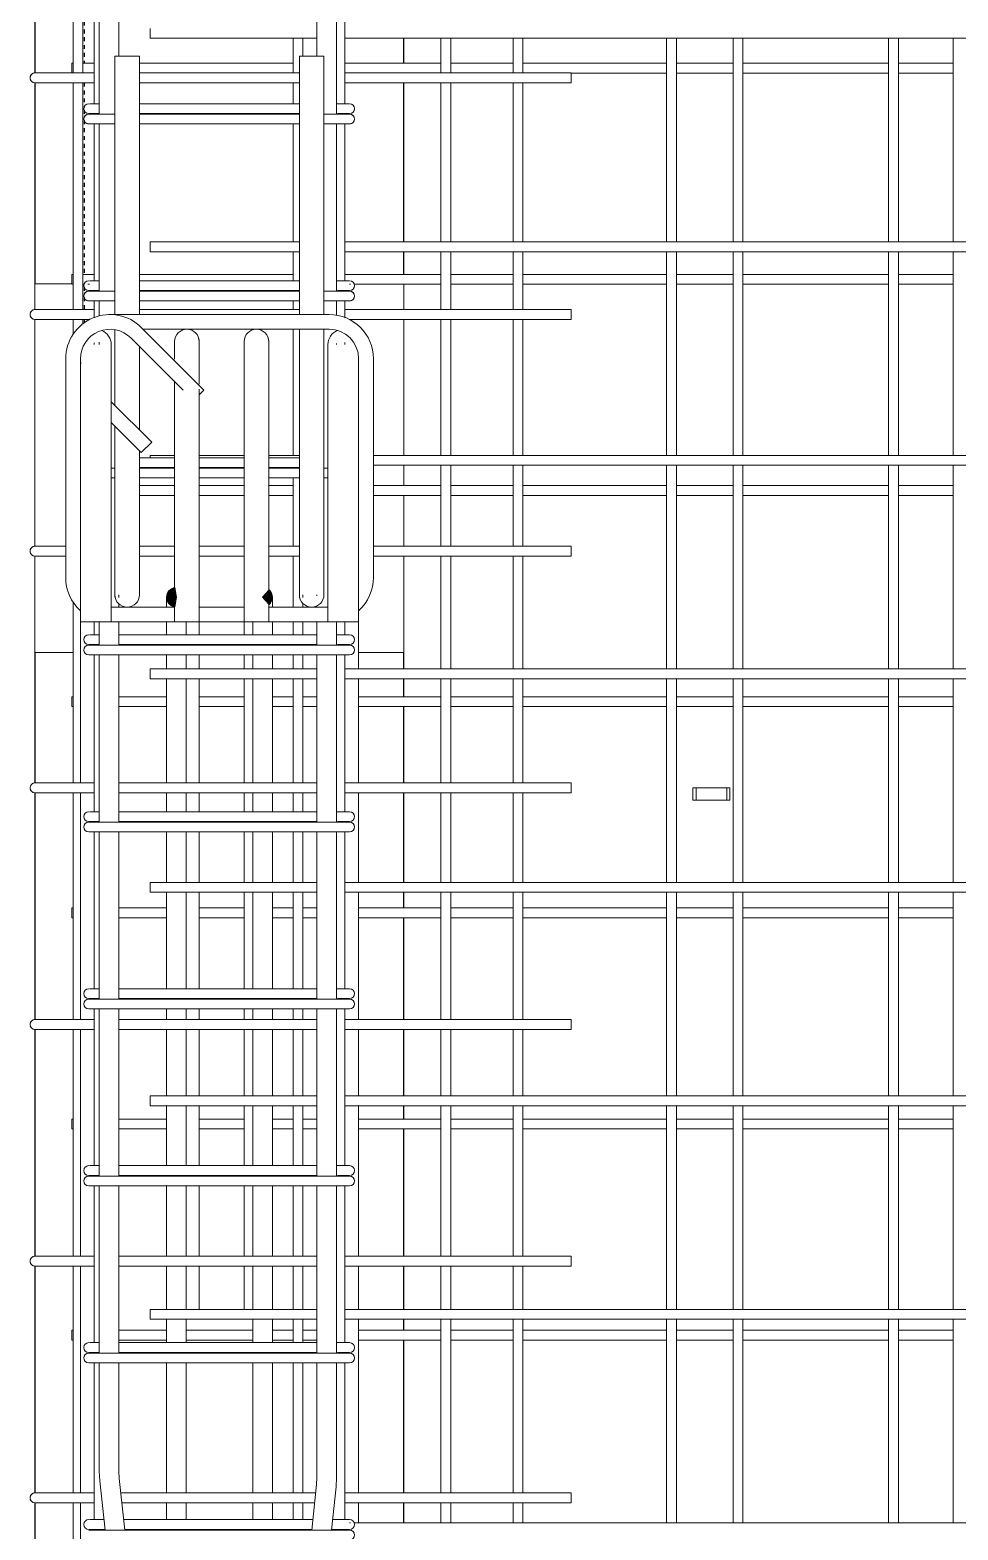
# Model space of a CAD drawing. Header units: millimetres. Extents: x 12491 to 23610, y -3081 to 6026.
# Drawn here: x 14611 to 15365, y 26 to 1246 of the extents above; entities that cross this region are included whole.
import ezdxf

# ---------------------------------------------------------------- set-up
doc = ezdxf.new("R2010")
doc.units = ezdxf.units.MM
doc.linetypes.add('Dash', pattern=[6.36, 3.18, -3.18])
for name, color, linetype, lineweight in [('A-GENM', 13, 'Continuous', 18), ('A-WALL', 113, 'Continuous', 25), ('A-WALL-HDLN', 110, 'Dash', 25), ('S-BEAM', 12, 'Continuous', 18), ('S-RBAR', 171, 'Continuous', 18)]:
    doc.layers.add(name, color=color, linetype=linetype, lineweight=lineweight)

# ---------------------------------------------------------------- blocks, each defined once
blk = doc.blocks.new('RR spread anchor face based - RR-SA-2_5-200-V4-Elevation Front 1')
at = {"layer": 'A-GENM'}
for p, q in [((15149.6, -700), (15152.1, -700)), ((15149.6, -710), (15149.6, -700)), ((15152.1, -700), (15177.1, -700)), ((15152.1, -710), (15152.1, -700)), ((15177.1, -700), (15179.6, -700)), ((15177.1, -710), (15177.1, -700)), ((15179.6, -700), (15179.6, -710)), ((15152.1, -710), (15149.6, -710)), ((15177.1, -710), (15152.1, -710)), ((15179.6, -710), (15177.1, -710))]:
    blk.add_line(p, q, dxfattribs=at)

msp = doc.modelspace()

# ---------------------------------------------------------------- hatches: boundary and pattern name
at = {"layer": 'S-RBAR'}
h = msp.add_hatch(color=256, dxfattribs=at)
edge = h.paths.add_edge_path()
edge.add_arc((14729.6414, 785), 8, 100.15789753, 180)
edge.add_line((14721.6414, 785), (14729.6414, 785))
edge.add_line((14729.6414, 785), (14728.23051, 792.8746))
h = msp.add_hatch(color=256, dxfattribs=at)
edge = h.paths.add_edge_path()
edge.add_arc((14729.6414, 785), 8, 180, 259.84210247)
edge.add_line((14728.23051, 777.1254), (14729.6414, 785))
edge.add_line((14729.6414, 785), (14721.6414, 785))
for points in [[(14727.16927, 777.39155), (14728.14346, 777.70808), (14728.14346, 792.29192), (14727.16927, 792.60845), (14721.91207, 784.62746)], [(14804.67397, 779.80661), (14806.18544, 780.29772), (14806.18544, 789.70228), (14804.67397, 790.19339), (14804.67397, 784.62746)]]:
    msp.add_hatch(color=256, dxfattribs=at).paths.add_polyline_path(points)
h = msp.add_hatch(color=256, dxfattribs=at)
edge = h.paths.add_edge_path()
edge.add_arc((14799.71331, 785), 8, 311.83286747, 408.16713253)
edge.add_line((14805.04899, 790.96075), (14799.71331, 785))
edge.add_line((14799.71331, 785), (14805.04899, 779.03925))

# ---------------------------------------------------------------- linework, layer by layer
at = {"layer": 'A-WALL'}
for p, q in [((14614.56745, 1396), (14614.56745, 1211.5)), ((14914.5695, 1219.37931), (14914.5695, 1239.66483)), ((14614.56745, 1203.5), (14614.56745, 1040.00082)), ((14914.5695, 1074.02051), (14914.5695, 1203.5)), ((14914.5695, 1047.62069), (14914.5695, 1066.02051)), ((14614.56745, 740.00082), (14614.56745, 634)), ((14914.5695, 726.73186), (14914.5695, 740.00082)), ((14914.5695, 704.10345), (14914.5695, 718.73186)), ((14914.5695, 634), (14914.5695, 696.10345)), ((14614.56745, 626), (14614.56745, 441.5)), ((14914.5695, 553.08754), (14914.5695, 626)), ((14914.5695, 532.34483), (14914.5695, 545.08754)), ((14914.5695, 441.5), (14914.5695, 524.34483)), ((14614.56745, 433.5), (14614.56745, 249)), ((14914.5695, 379.44322), (14914.5695, 433.5)), ((14914.5695, 360.58621), (14914.5695, 371.44322)), ((14914.5695, 249), (14914.5695, 352.58621)), ((14614.56745, 241), (14614.56745, 56.5)), ((14914.5695, 205.7989), (14914.5695, 241)), ((14914.5695, 188.82759), (14914.5695, 197.7989)), ((14914.5695, 56.5), (14914.5695, 180.82759)), ((14614.56745, 48.5), (14614.56745, -136)), ((14914.5695, 32.15458), (14914.5695, 48.5))]:
    msp.add_line(p, q, dxfattribs=at)
at = {"layer": 'A-WALL-HDLN'}
for p, q in [((14654.56745, 1316.80914), (14654.56745, 1219.37931)), ((14654.56745, 1203.5), (14654.56745, 1183.46301)), ((14654.56745, 1181.28763), (14654.56745, 1175.03229)), ((14654.56745, 1172.85691), (14654.56745, 1047.62069)), ((14654.56745, 1037.34026), (14654.56745, 1031.08006)), ((14654.56745, 1028.90467), (14654.56745, 1019)), ((14654.56745, 1011), (14654.56745, 1007.87337))]:
    msp.add_line(p, q, dxfattribs=at)
at = {"layer": 'S-BEAM'}
for p, q in [((14614.5695, 1019), (14614.5695, 1040.00082)), ((14614.5695, 1040.00082), (14644.58551, 1040.00082)), ((14914.5695, 1039.62069), (14914.5695, 1019)), ((14614.5695, 826.5), (14614.5695, 1011)), ((14914.5695, 1011), (14914.5695, 900.37619)), ((14914.5695, 892.37619), (14914.5695, 875.86207)), ((14914.5695, 867.86207), (14914.5695, 826.5)), ((14614.5695, 740.00082), (14614.5695, 818.5)), ((14914.5695, 818.5), (14914.5695, 740.00082)), ((14645.62327, 740.00082), (14614.5695, 740.00082)), ((14914.5695, 740.00082), (14877.78521, 740.00082))]:
    msp.add_line(p, q, dxfattribs=at)
at = {"layer": 'S-RBAR'}
for p, q in [((14645.62327, 1211.5), (14645.62327, 1396)), ((14653.62327, 1211.5), (14653.62327, 1396)), ((14662.69168, 1186.36842), (14662.69168, 1313.90373)), ((14666.79599, 1177.9515), (14666.79599, 1313.90373)), ((14682.79599, 1225.00082), (14682.79599, 1313.90373)), ((14843.89318, 1225.00082), (14843.89318, 1313.90373)), ((14859.89318, 1177.9515), (14859.89318, 1313.90373)), ((14866.49168, 1186.36842), (14866.49168, 1313.90373)), ((14708.14662, 1239.66483), (14708.14662, 1247.66483)), ((14708.14662, 1239.66483), (14843.89318, 1239.66483)), ((14824.49355, 1211.5), (14824.49355, 1239.66483)), ((14832.49355, 1225.00082), (14832.49355, 1239.66483)), ((14866.49168, 1239.66483), (16044.58551, 1239.66483)), ((14944.61082, 1211.5), (14944.61082, 1239.66483)), ((14952.61082, 1211.5), (14952.61082, 1239.66483)), ((15003.36383, 1211.5), (15003.36383, 1239.66483)), ((15011.36383, 1211.5), (15011.36383, 1239.66483)), ((15128.16911, 1074.02051), (15128.16911, 1239.66483)), ((15136.16911, 1074.02051), (15136.16911, 1239.66483)), ((15182.23411, 1074.02051), (15182.23411, 1239.66483)), ((15190.23411, 1074.02051), (15190.23411, 1239.66483)), ((15308.60239, 1074.02051), (15308.60239, 1239.66483)), ((15316.60239, 1074.02051), (15316.60239, 1239.66483)), ((15361.10439, 1074.02051), (15361.10439, 1239.66483)), ((14679.56745, 1225.00082), (14679.56745, 1015)), ((14679.56745, 1225.00082), (14699.56745, 1225.00082)), ((14699.56745, 1225.00082), (14699.56745, 1015)), ((14829.5695, 1225.00082), (14829.5695, 1015)), ((14829.5695, 1225.00082), (14849.5695, 1225.00082)), ((14849.5695, 1225.00082), (14849.5695, 1015)), ((14614.5695, 1211.5), (14634.5695, 1211.5)), ((14662.69168, 1211.5), (14634.5695, 1211.5)), ((14644.58551, 1219.37931), (14645.62327, 1219.37931)), ((14644.58551, 1211.5), (14644.58551, 1219.37931)), ((14653.62327, 1219.37931), (14662.69168, 1219.37931)), ((14699.56745, 1219.37931), (14824.49355, 1219.37931)), ((14829.5695, 1211.5), (14699.56745, 1211.5)), ((14866.49168, 1219.37931), (14944.61082, 1219.37931)), ((15050.5695, 1211.5), (14866.49168, 1211.5)), ((14952.61082, 1219.37931), (15003.36383, 1219.37931)), ((15011.36383, 1219.37931), (15128.16911, 1219.37931)), ((15050.5695, 1211.5), (15050.5695, 1203.5)), ((15050.5695, 1211.37931), (15128.16911, 1211.37931)), ((15136.16911, 1219.37931), (15182.23411, 1219.37931)), ((15136.16911, 1211.37931), (15182.23411, 1211.37931)), ((15190.23411, 1219.37931), (15308.60239, 1219.37931)), ((15190.23411, 1211.37931), (15308.60239, 1211.37931)), ((15316.60239, 1219.37931), (15361.10439, 1219.37931)), ((15316.60239, 1211.37931), (15361.10439, 1211.37931)), ((14614.5695, 1203.5), (14634.5695, 1203.5)), ((14662.69168, 1203.5), (14634.5695, 1203.5)), ((14645.62327, 1019), (14645.62327, 1203.5)), ((14653.62327, 1019), (14653.62327, 1203.5)), ((14829.5695, 1203.5), (14699.56745, 1203.5)), ((14824.49355, 1186.36842), (14824.49355, 1203.5)), ((15050.5695, 1203.5), (14866.49168, 1203.5)), ((14944.61082, 1074.02051), (14944.61082, 1203.5)), ((14952.61082, 1074.02051), (14952.61082, 1203.5)), ((15003.36383, 1074.02051), (15003.36383, 1203.5)), ((15011.36383, 1074.02051), (15011.36383, 1203.5)), ((14659.05333, 1186.36842), (14664.22971, 1186.36842)), ((14664.22971, 1186.36842), (14666.35009, 1186.36842)), ((14829.5695, 1186.36842), (14699.56745, 1186.36842)), ((14860.06086, 1186.36842), (14864.51398, 1186.36842)), ((14864.51398, 1186.36842), (14870.37184, 1186.36842)), ((14658.37184, 1178.36842), (14666.20802, 1178.36842)), ((14678.37184, 1177.9515), (14658.37184, 1177.9515)), ((14678.37184, 1177.9515), (14679.56745, 1177.9515)), ((14829.5695, 1178.36842), (14699.56745, 1178.36842)), ((14699.56745, 1177.9515), (14829.5695, 1177.9515)), ((14849.5695, 1177.9515), (14850.37184, 1177.9515)), ((14870.37184, 1177.9515), (14850.37184, 1177.9515)), ((14870.37184, 1177.9515), (14850.37184, 1177.9515)), ((14860.4614, 1178.36842), (14870.37184, 1178.36842)), ((14678.37184, 1169.9515), (14658.37184, 1169.9515)), ((14662.69168, 1042.42105), (14662.69168, 1169.9515)), ((14666.79599, 1033.99927), (14666.79599, 1169.9515)), ((14678.37184, 1169.9515), (14679.56745, 1169.9515)), ((14699.56745, 1169.9515), (14829.5695, 1169.9515)), ((14824.49355, 1074.02051), (14824.49355, 1169.9515)), ((14849.5695, 1169.9515), (14850.37184, 1169.9515)), ((14864.51398, 1169.9515), (14850.37184, 1169.9515)), ((14859.89318, 1033.99927), (14859.89318, 1169.9515)), ((14870.37184, 1169.9515), (14864.51398, 1169.9515)), ((14870.37184, 1169.9515), (14864.51398, 1169.9515)), ((14866.49168, 1042.42105), (14866.49168, 1169.9515)), ((14708.14662, 1074.02051), (14829.5695, 1074.02051)), ((14708.14662, 1066.02051), (14708.14662, 1074.02051)), ((14866.49168, 1074.02051), (16044.58551, 1074.02051)), ((14708.14662, 1066.02051), (14829.5695, 1066.02051)), ((14824.49355, 1042.42105), (14824.49355, 1066.02051)), ((14866.49168, 1066.02051), (16044.58551, 1066.02051)), ((14944.61082, 1019), (14944.61082, 1066.02051)), ((14952.61082, 1019), (14952.61082, 1066.02051)), ((15003.36383, 1019), (15003.36383, 1066.02051)), ((15011.36383, 1019), (15011.36383, 1066.02051)), ((15128.16911, 900.37619), (15128.16911, 1066.02051)), ((15136.16911, 900.37619), (15136.16911, 1066.02051)), ((15182.23411, 900.37619), (15182.23411, 1066.02051)), ((15190.23411, 900.37619), (15190.23411, 1066.02051)), ((15308.60239, 900.37619), (15308.60239, 1066.02051)), ((15316.60239, 900.37619), (15316.60239, 1066.02051)), ((15361.10439, 900.37619), (15361.10439, 1066.02051)), ((14644.58551, 1047.62069), (14645.62327, 1047.62069)), ((14644.58551, 1039.62069), (14644.58551, 1047.62069)), ((14644.58551, 1039.62069), (14645.62327, 1039.62069)), ((14653.62327, 1047.62069), (14662.69168, 1047.62069)), ((14653.62327, 1039.62069), (14654.6725, 1039.62069)), ((14657.6873, 1039.62069), (14658.81478, 1039.62069)), ((14659.05333, 1042.42105), (14664.22971, 1042.42105)), ((14664.22971, 1042.42105), (14666.58766, 1042.42105)), ((14699.56745, 1047.62069), (14824.49355, 1047.62069)), ((14829.5695, 1042.42105), (14699.56745, 1042.42105)), ((14860.06086, 1042.42105), (14864.51398, 1042.42105)), ((14864.51398, 1042.42105), (14870.37184, 1042.42105)), ((14866.49168, 1047.62069), (14944.61082, 1047.62069)), ((14870.37184, 1039.62069), (14871.05639, 1039.62069)), ((14874.07119, 1039.62069), (14944.61082, 1039.62069)), ((14952.61082, 1047.62069), (15003.36383, 1047.62069)), ((14952.61082, 1039.62069), (15003.36383, 1039.62069)), ((15011.36383, 1047.62069), (15128.16911, 1047.62069)), ((15011.36383, 1039.62069), (15128.16911, 1039.62069)), ((15136.16911, 1047.62069), (15182.23411, 1047.62069)), ((15136.16911, 1039.62069), (15182.23411, 1039.62069)), ((15190.23411, 1047.62069), (15308.60239, 1047.62069)), ((15190.23411, 1039.62069), (15308.60239, 1039.62069)), ((15316.60239, 1047.62069), (15361.10439, 1047.62069)), ((15316.60239, 1039.62069), (15361.10439, 1039.62069)), ((14658.37184, 1034.42105), (14666.20802, 1034.42105)), ((14678.37184, 1033.99927), (14658.37184, 1033.99927)), ((14678.37184, 1025.99927), (14658.37184, 1025.99927)), ((14662.69168, 1012.29859), (14662.69168, 1025.99927)), ((14666.79599, 1013.84495), (14666.79599, 1025.99927)), ((14678.37184, 1033.99927), (14679.56745, 1033.99927)), ((14678.37184, 1025.99927), (14679.56745, 1025.99927)), ((14829.5695, 1034.42105), (14699.56745, 1034.42105)), ((14699.56745, 1033.99927), (14829.5695, 1033.99927)), ((14699.56745, 1025.99927), (14829.5695, 1025.99927)), ((14824.49355, 1019), (14824.49355, 1025.99927)), ((14849.5695, 1033.99927), (14850.37184, 1033.99927)), ((14849.5695, 1025.99927), (14850.37184, 1025.99927)), ((14870.37184, 1033.99927), (14850.37184, 1033.99927)), ((14870.37184, 1033.99927), (14850.37184, 1033.99927)), ((14864.51398, 1025.99927), (14850.37184, 1025.99927)), ((14859.89318, 1014.41815), (14859.89318, 1025.99927)), ((14860.4614, 1034.42105), (14870.37184, 1034.42105)), ((14870.37184, 1025.99927), (14864.51398, 1025.99927)), ((14870.37184, 1025.99927), (14864.51398, 1025.99927)), ((14866.49168, 1012.36957), (14866.49168, 1025.99927)), ((14614.5695, 1019), (14634.5695, 1019)), ((14662.69168, 1019), (14634.5695, 1019)), ((14853.78521, 1015), (14675.5695, 1015)), ((14829.5695, 1019), (14699.56745, 1019)), ((15050.5695, 1019), (14866.49168, 1019)), ((15050.5695, 1019), (15050.5695, 1011)), ((14614.5695, 1011), (14634.5695, 1011)), ((14659.5566, 1011), (14634.5695, 1011)), ((14645.62327, 998.60386), (14645.62327, 1011)), ((14653.62327, 1007.14887), (14653.62327, 1011)), ((14679.56745, 1002.47366), (14679.56745, 941.06092)), ((14751.93703, 953.54416), (14701.02534, 1004.45584)), ((14853.78521, 1003), (14702.48119, 1003)), ((14824.49355, 900.37619), (14824.49355, 1003)), ((14829.5695, 1003), (14829.5695, 867.00082)), ((14849.5695, 1003), (14849.5695, 867.00082)), ((14859.89318, 1001.6807), (14859.89318, 1002.19587)), ((15050.5695, 1011), (14869.79811, 1011)), ((14944.61082, 900.37619), (14944.61082, 1011)), ((14952.61082, 900.37619), (14952.61082, 1011)), ((15003.36383, 900.37619), (15003.36383, 1011)), ((15011.36383, 900.37619), (15011.36383, 1011)), ((14662.69168, 990.5), (14662.69168, 991.96426)), ((14666.79599, 990.5), (14666.79599, 992.50461)), ((14676.5695, 990.5), (14676.5695, 928)), ((14735.07564, 953.43498), (14692.54006, 995.97056)), ((14699.56745, 988.88586), (14699.56745, 921.06092)), ((14728.14346, 993), (14728.14346, 978.59622)), ((14748.14346, 993), (14748.14346, 958.1937)), ((14784.67397, 993), (14784.67397, 913)), ((14804.67397, 993), (14804.67397, 913)), ((14852.78521, 990.5), (14852.78521, 928)), ((14859.89318, 990.5), (14859.89318, 991.43578)), ((14866.49168, 990.5), (14866.49168, 992.30449)), ((14639.5695, 979), (14639.5695, 801)), ((14651.5695, 979), (14651.5695, 959.99015)), ((14877.78521, 974.56384), (14877.78521, 979)), ((14889.78521, 801), (14889.78521, 979)), ((14877.78521, 975.12307), (14877.78521, 928)), ((14651.5695, 960.61678), (14651.5695, 928)), ((14728.14346, 961.17097), (14728.14346, 913)), ((14748.14346, 954.21914), (14748.14346, 913)), ((14751.93703, 953.54416), (14748.14346, 949.75059)), ((14676.5695, 944.05887), (14709.51062, 911.11775)), ((14651.5695, 765), (14651.5695, 928)), ((14676.5695, 765), (14676.5695, 928)), ((14852.78521, 765), (14852.78521, 928)), ((14877.78521, 765), (14877.78521, 928)), ((14676.5695, 927.08831), (14701.02534, 902.63247)), ((14679.56745, 924.09035), (14679.56745, 867.00082)), ((14699.56745, 904.09035), (14699.56745, 867.00082)), ((14701.02534, 902.63247), (14709.51062, 911.11775)), ((14728.14346, 765), (14728.14346, 913)), ((14748.14346, 765), (14748.14346, 913)), ((14784.67397, 765), (14784.67397, 913)), ((14804.67397, 765), (14804.67397, 913)), ((14728.14346, 898.47368), (14699.56745, 898.47368)), ((14708.14662, 900.37619), (14728.14346, 900.37619)), ((14708.14662, 898.47368), (14708.14662, 900.37619)), ((14748.14346, 900.37619), (14784.67397, 900.37619)), ((14784.67397, 898.47368), (14748.14346, 898.47368)), ((14804.67397, 900.37619), (14829.5695, 900.37619)), ((14829.5695, 898.47368), (14804.67397, 898.47368)), ((14889.78521, 900.37619), (16044.58551, 900.37619)), ((14889.78521, 892.37619), (16044.58551, 892.37619)), ((14944.61082, 826.5), (14944.61082, 892.37619)), ((14952.61082, 826.5), (14952.61082, 892.37619)), ((15003.36383, 826.5), (15003.36383, 892.37619)), ((15011.36383, 826.5), (15011.36383, 892.37619)), ((15128.16911, 726.73186), (15128.16911, 892.37619)), ((15136.16911, 726.73186), (15136.16911, 892.37619)), ((15182.23411, 726.73186), (15182.23411, 892.37619)), ((15190.23411, 726.73186), (15190.23411, 892.37619)), ((15308.60239, 726.73186), (15308.60239, 892.37619)), ((15316.60239, 726.73186), (15316.60239, 892.37619)), ((15361.10439, 726.73186), (15361.10439, 892.37619)), ((14678.37184, 890.04703), (14676.37328, 890.04703)), ((14678.37184, 882.04703), (14676.37328, 882.04703)), ((14678.37184, 890.04703), (14679.56745, 890.04703)), ((14678.37184, 882.04703), (14679.56745, 882.04703)), ((14728.14346, 890.47368), (14699.56745, 890.47368)), ((14699.56745, 890.04703), (14728.14346, 890.04703)), ((14699.56745, 882.04703), (14728.14346, 882.04703)), ((14784.67397, 890.47368), (14748.14346, 890.47368)), ((14748.14346, 890.04703), (14784.67397, 890.04703)), ((14748.14346, 882.04703), (14784.67397, 882.04703)), ((14829.5695, 890.47368), (14804.67397, 890.47368)), ((14804.67397, 890.04703), (14829.5695, 890.04703)), ((14804.67397, 882.04703), (14829.5695, 882.04703)), ((14824.49355, 826.5), (14824.49355, 882.04703)), ((14849.5695, 890.04703), (14850.37184, 890.04703)), ((14849.5695, 882.04703), (14850.37184, 882.04703)), ((14853.0444, 890.04703), (14850.37184, 890.04703)), ((14853.0444, 890.04703), (14850.37184, 890.04703)), ((14852.84205, 882.04703), (14850.37184, 882.04703)), ((14679.56745, 787.00082), (14679.56745, 867.00082)), ((14699.56745, 875.86207), (14728.14346, 875.86207)), ((14699.56745, 867.86207), (14728.14346, 867.86207)), ((14699.56745, 787.00082), (14699.56745, 867.00082)), ((14748.14346, 875.86207), (14784.67397, 875.86207)), ((14748.14346, 867.86207), (14784.67397, 867.86207)), ((14804.67397, 875.86207), (14824.49355, 875.86207)), ((14804.67397, 867.86207), (14824.49355, 867.86207)), ((14829.5695, 787.00082), (14829.5695, 867.00082)), ((14849.5695, 787.00082), (14849.5695, 867.00082)), ((14889.78521, 875.86207), (14944.61082, 875.86207)), ((14889.78521, 867.86207), (14944.61082, 867.86207)), ((14952.61082, 875.86207), (15003.36383, 875.86207)), ((14952.61082, 867.86207), (15003.36383, 867.86207)), ((15011.36383, 875.86207), (15128.16911, 875.86207)), ((15011.36383, 867.86207), (15128.16911, 867.86207)), ((15136.16911, 875.86207), (15182.23411, 875.86207)), ((15136.16911, 867.86207), (15182.23411, 867.86207)), ((15190.23411, 875.86207), (15308.60239, 875.86207)), ((15190.23411, 867.86207), (15308.60239, 867.86207)), ((15316.60239, 875.86207), (15361.10439, 875.86207)), ((15316.60239, 867.86207), (15361.10439, 867.86207)), ((14614.5695, 826.5), (14634.5695, 826.5)), ((14614.5695, 818.5), (14634.5695, 818.5)), ((14639.5695, 826.5), (14634.5695, 826.5)), ((14639.5695, 818.5), (14634.5695, 818.5)), ((14728.14346, 826.5), (14699.56745, 826.5)), ((14728.14346, 818.5), (14699.56745, 818.5)), ((14784.67397, 826.5), (14748.14346, 826.5)), ((14784.67397, 818.5), (14748.14346, 818.5)), ((14829.5695, 826.5), (14804.67397, 826.5)), ((14829.5695, 818.5), (14804.67397, 818.5)), ((14824.49355, 777), (14824.49355, 818.5)), ((15050.5695, 826.5), (14889.78521, 826.5)), ((15050.5695, 818.5), (14889.78521, 818.5)), ((14944.61082, 726.73186), (14944.61082, 818.5)), ((14952.61082, 726.73186), (14952.61082, 818.5)), ((15003.36383, 726.73186), (15003.36383, 818.5)), ((15011.36383, 726.73186), (15011.36383, 818.5)), ((15050.5695, 826.5), (15050.5695, 818.5)), ((14645.62327, 634), (14645.62327, 781.39614)), ((14682.79599, 784.79281), (14682.79599, 787.00082)), ((14721.6414, 785), (14721.6414, 777.60044)), ((14729.6414, 785), (14721.6414, 785)), ((14721.6414, 785), (14729.6414, 785)), ((14727.16927, 792.60845), (14721.91207, 784.62746)), ((14721.91207, 784.62746), (14727.16927, 777.39155)), ((14728.14346, 792.29192), (14727.16927, 792.60845)), ((14728.14346, 777.70808), (14728.14346, 792.29192)), ((14729.6414, 785), (14728.23051, 792.8746)), ((14728.23051, 777.1254), (14729.6414, 785)), ((14805.04899, 790.96075), (14799.71331, 785)), ((14799.71331, 785), (14805.04899, 779.03925)), ((14806.18544, 789.70228), (14804.67397, 790.19339)), ((14804.67397, 790.19339), (14804.67397, 784.62746)), ((14804.67397, 784.62746), (14804.67397, 779.80661)), ((14806.18544, 780.29772), (14806.18544, 789.70228)), ((14807.71331, 785), (14807.71331, 777.60044)), ((14832.49355, 784.75273), (14832.49355, 787.00082)), ((14843.89318, 786.25352), (14843.89318, 787.00082)), ((14676.5695, 777), (14728.14346, 777)), ((14682.79599, 777), (14682.79599, 779.69986)), ((14727.16927, 777.39155), (14728.14346, 777.70808)), ((14748.14346, 777), (14784.67397, 777)), ((14804.67397, 779.80661), (14806.18544, 780.29772)), ((14804.67397, 777), (14852.78521, 777)), ((14832.49355, 777), (14832.49355, 779.92975)), ((14843.89318, 777), (14843.89318, 778.06042)), ((14676.5695, 765), (14651.5695, 765)), ((14651.5695, 765), (14651.5695, 745)), ((14662.69168, 754.52632), (14662.69168, 765)), ((14666.79599, 746.0948), (14666.79599, 765)), ((14676.5695, 765), (14728.14346, 765)), ((14682.79599, 746.0948), (14682.79599, 765)), ((14721.6414, 765), (14721.6414, 754.87284)), ((14748.14346, 765), (14728.14346, 765)), ((14737.6414, 765), (14737.6414, 754.87284)), ((14748.14346, 765), (14748.14346, 754.52632)), ((14748.14346, 765), (14784.67397, 765)), ((14804.67397, 765), (14784.67397, 765)), ((14784.67397, 765), (14784.67397, 754.52632)), ((14791.71331, 765), (14791.71331, 754.87284)), ((14804.67397, 765), (14852.78521, 765)), ((14807.71331, 765), (14807.71331, 754.87284)), ((14824.49355, 754.52632), (14824.49355, 765)), ((14832.49355, 754.52632), (14832.49355, 765)), ((14843.89318, 746.0948), (14843.89318, 765)), ((14877.78521, 765), (14852.78521, 765)), ((14859.89318, 746.0948), (14859.89318, 765)), ((14866.49168, 754.52632), (14866.49168, 765)), ((14877.78521, 765), (14877.78521, 745)), ((14651.5695, 745), (14651.5695, 634)), ((14658.37184, 746.52632), (14666.20802, 746.52632)), ((14678.37184, 746.0948), (14658.37184, 746.0948)), ((14659.05333, 754.52632), (14664.22971, 754.52632)), ((14664.22971, 754.52632), (14666.35009, 754.52632)), ((14678.37184, 746.0948), (14850.37184, 746.0948)), ((14843.89318, 754.52632), (14682.79599, 754.52632)), ((14843.89318, 746.52632), (14682.79599, 746.52632)), ((14870.37184, 746.0948), (14850.37184, 746.0948)), ((14870.37184, 746.0948), (14850.37184, 746.0948)), ((14860.06086, 754.52632), (14864.51398, 754.52632)), ((14860.4614, 746.52632), (14870.37184, 746.52632)), ((14864.51398, 754.52632), (14870.37184, 754.52632)), ((14877.78521, 745), (14877.78521, 726.73186)), ((14678.37184, 738.0948), (14658.37184, 738.0948)), ((14662.69168, 610.57895), (14662.69168, 738.0948)), ((14666.79599, 602.14257), (14666.79599, 738.0948)), ((14678.37184, 738.0948), (14850.37184, 738.0948)), ((14682.79599, 602.14257), (14682.79599, 738.0948)), ((14721.6414, 738.0948), (14721.6414, 726.73186)), ((14737.6414, 738.0948), (14737.6414, 726.73186)), ((14748.14346, 738.0948), (14748.14346, 726.73186)), ((14784.67397, 738.0948), (14784.67397, 726.73186)), ((14791.71331, 738.0948), (14791.71331, 726.73186)), ((14807.71331, 738.0948), (14807.71331, 726.73186)), ((14824.49355, 726.73186), (14824.49355, 738.0948)), ((14832.49355, 726.73186), (14832.49355, 738.0948)), ((14843.89318, 602.14257), (14843.89318, 738.0948)), ((14864.51398, 738.0948), (14850.37184, 738.0948)), ((14859.89318, 602.14257), (14859.89318, 738.0948)), ((14870.37184, 738.0948), (14864.51398, 738.0948)), ((14870.37184, 738.0948), (14864.51398, 738.0948)), ((14866.49168, 610.57895), (14866.49168, 738.0948)), ((14708.14662, 726.73186), (14843.89318, 726.73186)), ((14708.14662, 718.73186), (14708.14662, 726.73186)), ((14866.49168, 726.73186), (16044.58551, 726.73186)), ((14708.14662, 718.73186), (14843.89318, 718.73186)), ((14721.6414, 718.73186), (14721.6414, 634)), ((14737.6414, 718.73186), (14737.6414, 634)), ((14748.14346, 718.73186), (14748.14346, 634)), ((14784.67397, 718.73186), (14784.67397, 634)), ((14791.71331, 718.73186), (14791.71331, 634)), ((14807.71331, 718.73186), (14807.71331, 634)), ((14824.49355, 634), (14824.49355, 718.73186)), ((14832.49355, 634), (14832.49355, 718.73186)), ((14866.49168, 718.73186), (16044.58551, 718.73186)), ((14877.78521, 718.73186), (14877.78521, 634)), ((14944.61082, 634), (14944.61082, 718.73186)), ((14952.61082, 634), (14952.61082, 718.73186)), ((15003.36383, 634), (15003.36383, 718.73186)), ((15011.36383, 634), (15011.36383, 718.73186)), ((15128.16911, 553.08754), (15128.16911, 718.73186)), ((15136.16911, 553.08754), (15136.16911, 718.73186)), ((15182.23411, 553.08754), (15182.23411, 718.73186)), ((15190.23411, 553.08754), (15190.23411, 718.73186)), ((15308.60239, 553.08754), (15308.60239, 718.73186)), ((15316.60239, 553.08754), (15316.60239, 718.73186)), ((15361.10439, 553.08754), (15361.10439, 718.73186)), ((14644.58551, 704.10345), (14645.62327, 704.10345)), ((14644.58551, 696.10345), (14644.58551, 704.10345)), ((14644.58551, 696.10345), (14645.62327, 696.10345)), ((14682.79599, 704.10345), (14721.6414, 704.10345)), ((14682.79599, 696.10345), (14721.6414, 696.10345)), ((14748.14346, 704.10345), (14784.67397, 704.10345)), ((14748.14346, 696.10345), (14784.67397, 696.10345)), ((14807.71331, 704.10345), (14824.49355, 704.10345)), ((14807.71331, 696.10345), (14824.49355, 696.10345)), ((14832.49355, 704.10345), (14843.89318, 704.10345)), ((14832.49355, 696.10345), (14843.89318, 696.10345)), ((14877.78521, 704.10345), (14944.61082, 704.10345)), ((14877.78521, 696.10345), (14944.61082, 696.10345)), ((14952.61082, 704.10345), (15003.36383, 704.10345)), ((14952.61082, 696.10345), (15003.36383, 696.10345)), ((15011.36383, 704.10345), (15128.16911, 704.10345)), ((15011.36383, 696.10345), (15128.16911, 696.10345)), ((15136.16911, 704.10345), (15182.23411, 704.10345)), ((15136.16911, 696.10345), (15182.23411, 696.10345)), ((15190.23411, 704.10345), (15308.60239, 704.10345)), ((15190.23411, 696.10345), (15308.60239, 696.10345)), ((15316.60239, 704.10345), (15361.10439, 704.10345)), ((15316.60239, 696.10345), (15361.10439, 696.10345)), ((14614.5695, 634), (14634.5695, 634)), ((14614.5695, 626), (14634.5695, 626)), ((14662.69168, 634), (14634.5695, 634)), ((14662.69168, 626), (14634.5695, 626)), ((14645.62327, 441.5), (14645.62327, 626)), ((14651.5695, 626), (14651.5695, 441.5)), ((14843.89318, 634), (14682.79599, 634)), ((14843.89318, 626), (14682.79599, 626)), ((14721.6414, 626), (14721.6414, 610.57895)), ((14737.6414, 626), (14737.6414, 610.57895)), ((14748.14346, 626), (14748.14346, 610.57895)), ((14784.67397, 626), (14784.67397, 610.57895)), ((14791.71331, 626), (14791.71331, 610.57895)), ((14807.71331, 626), (14807.71331, 610.57895)), ((14824.49355, 610.57895), (14824.49355, 626)), ((14832.49355, 610.57895), (14832.49355, 626)), ((15050.5695, 634), (14866.49168, 634)), ((15050.5695, 626), (14866.49168, 626)), ((14877.78521, 626), (14877.78521, 553.08754)), ((14944.61082, 553.08754), (14944.61082, 626)), ((14952.61082, 553.08754), (14952.61082, 626)), ((15003.36383, 553.08754), (15003.36383, 626)), ((15011.36383, 553.08754), (15011.36383, 626)), ((15050.5695, 634), (15050.5695, 626)), ((14659.05333, 610.57895), (14664.22971, 610.57895)), ((14664.22971, 610.57895), (14666.35009, 610.57895)), ((14843.89318, 610.57895), (14682.79599, 610.57895)), ((14860.06086, 610.57895), (14864.51398, 610.57895)), ((14864.51398, 610.57895), (14870.37184, 610.57895)), ((14658.37184, 602.57895), (14666.20802, 602.57895)), ((14678.37184, 602.14257), (14658.37184, 602.14257)), ((14678.37184, 602.14257), (14850.37184, 602.14257)), ((14843.89318, 602.57895), (14682.79599, 602.57895)), ((14870.37184, 602.14257), (14850.37184, 602.14257)), ((14870.37184, 602.14257), (14850.37184, 602.14257)), ((14860.4614, 602.57895), (14870.37184, 602.57895)), ((14678.37184, 594.14257), (14658.37184, 594.14257)), ((14662.69168, 466.63158), (14662.69168, 594.14257)), ((14666.79599, 458.19033), (14666.79599, 594.14257)), ((14678.37184, 594.14257), (14850.37184, 594.14257)), ((14682.79599, 458.19033), (14682.79599, 594.14257)), ((14721.6414, 594.14257), (14721.6414, 553.08754)), ((14737.6414, 594.14257), (14737.6414, 553.08754)), ((14748.14346, 594.14257), (14748.14346, 553.08754)), ((14784.67397, 594.14257), (14784.67397, 553.08754)), ((14791.71331, 594.14257), (14791.71331, 553.08754)), ((14807.71331, 594.14257), (14807.71331, 553.08754)), ((14824.49355, 553.08754), (14824.49355, 594.14257)), ((14832.49355, 553.08754), (14832.49355, 594.14257)), ((14843.89318, 458.19033), (14843.89318, 594.14257)), ((14864.51398, 594.14257), (14850.37184, 594.14257)), ((14859.89318, 458.19033), (14859.89318, 594.14257)), ((14870.37184, 594.14257), (14864.51398, 594.14257)), ((14870.37184, 594.14257), (14864.51398, 594.14257)), ((14866.49168, 466.63158), (14866.49168, 594.14257)), ((14708.14662, 553.08754), (14843.89318, 553.08754)), ((14708.14662, 545.08754), (14708.14662, 553.08754)), ((14866.49168, 553.08754), (16044.58551, 553.08754)), ((14708.14662, 545.08754), (14843.89318, 545.08754)), ((14721.6414, 545.08754), (14721.6414, 466.63158)), ((14737.6414, 545.08754), (14737.6414, 466.63158)), ((14748.14346, 545.08754), (14748.14346, 466.63158)), ((14784.67397, 545.08754), (14784.67397, 466.63158)), ((14791.71331, 545.08754), (14791.71331, 466.63158)), ((14807.71331, 545.08754), (14807.71331, 466.63158)), ((14824.49355, 466.63158), (14824.49355, 545.08754)), ((14832.49355, 466.63158), (14832.49355, 545.08754)), ((14866.49168, 545.08754), (16044.58551, 545.08754)), ((14877.78521, 545.08754), (14877.78521, 441.5)), ((14944.61082, 441.5), (14944.61082, 545.08754)), ((14952.61082, 441.5), (14952.61082, 545.08754)), ((15003.36383, 441.5), (15003.36383, 545.08754)), ((15011.36383, 441.5), (15011.36383, 545.08754)), ((15128.16911, 379.44322), (15128.16911, 545.08754)), ((15136.16911, 379.44322), (15136.16911, 545.08754)), ((15182.23411, 379.44322), (15182.23411, 545.08754)), ((15190.23411, 379.44322), (15190.23411, 545.08754)), ((15308.60239, 379.44322), (15308.60239, 545.08754)), ((15316.60239, 379.44322), (15316.60239, 545.08754)), ((15361.10439, 379.44322), (15361.10439, 545.08754)), ((14644.58551, 532.34483), (14645.62327, 532.34483)), ((14644.58551, 524.34483), (14644.58551, 532.34483)), ((14682.79599, 532.34483), (14721.6414, 532.34483)), ((14748.14346, 532.34483), (14784.67397, 532.34483)), ((14807.71331, 532.34483), (14824.49355, 532.34483)), ((14832.49355, 532.34483), (14843.89318, 532.34483)), ((14877.78521, 532.34483), (14944.61082, 532.34483)), ((14952.61082, 532.34483), (15003.36383, 532.34483)), ((15011.36383, 532.34483), (15128.16911, 532.34483)), ((15136.16911, 532.34483), (15182.23411, 532.34483)), ((15190.23411, 532.34483), (15308.60239, 532.34483)), ((15316.60239, 532.34483), (15361.10439, 532.34483)), ((14644.58551, 524.34483), (14645.62327, 524.34483)), ((14682.79599, 524.34483), (14721.6414, 524.34483)), ((14748.14346, 524.34483), (14784.67397, 524.34483)), ((14807.71331, 524.34483), (14824.49355, 524.34483)), ((14832.49355, 524.34483), (14843.89318, 524.34483)), ((14877.78521, 524.34483), (14944.61082, 524.34483)), ((14952.61082, 524.34483), (15003.36383, 524.34483)), ((15011.36383, 524.34483), (15128.16911, 524.34483)), ((15136.16911, 524.34483), (15182.23411, 524.34483)), ((15190.23411, 524.34483), (15308.60239, 524.34483)), ((15316.60239, 524.34483), (15361.10439, 524.34483)), ((14659.05333, 466.63158), (14664.22971, 466.63158)), ((14664.22971, 466.63158), (14666.35009, 466.63158)), ((14843.89318, 466.63158), (14682.79599, 466.63158)), ((14860.06086, 466.63158), (14864.51398, 466.63158)), ((14864.51398, 466.63158), (14870.37184, 466.63158)), ((14658.37184, 458.63158), (14666.20802, 458.63158)), ((14678.37184, 458.19033), (14658.37184, 458.19033)), ((14678.37184, 458.19033), (14850.37184, 458.19033)), ((14843.89318, 458.63158), (14682.79599, 458.63158)), ((14870.37184, 458.19033), (14850.37184, 458.19033)), ((14870.37184, 458.19033), (14850.37184, 458.19033)), ((14860.4614, 458.63158), (14870.37184, 458.63158)), ((14614.5695, 441.5), (14634.5695, 441.5)), ((14662.69168, 441.5), (14634.5695, 441.5)), ((14678.37184, 450.19033), (14658.37184, 450.19033)), ((14662.69168, 322.68421), (14662.69168, 450.19033)), ((14666.79599, 314.2381), (14666.79599, 450.19033)), ((14678.37184, 450.19033), (14850.37184, 450.19033)), ((14682.79599, 314.2381), (14682.79599, 450.19033)), ((14843.89318, 441.5), (14682.79599, 441.5)), ((14721.6414, 450.19033), (14721.6414, 441.5)), ((14737.6414, 450.19033), (14737.6414, 441.5)), ((14748.14346, 450.19033), (14748.14346, 441.5)), ((14784.67397, 450.19033), (14784.67397, 441.5)), ((14791.71331, 450.19033), (14791.71331, 441.5)), ((14807.71331, 450.19033), (14807.71331, 441.5)), ((14824.49355, 441.5), (14824.49355, 450.19033)), ((14832.49355, 441.5), (14832.49355, 450.19033)), ((14843.89318, 314.2381), (14843.89318, 450.19033)), ((14864.51398, 450.19033), (14850.37184, 450.19033)), ((14859.89318, 314.2381), (14859.89318, 450.19033)), ((14870.37184, 450.19033), (14864.51398, 450.19033)), ((14870.37184, 450.19033), (14864.51398, 450.19033)), ((14866.49168, 322.68421), (14866.49168, 450.19033)), ((15050.5695, 441.5), (14866.49168, 441.5)), ((15050.5695, 441.5), (15050.5695, 433.5)), ((14614.5695, 433.5), (14634.5695, 433.5)), ((14662.69168, 433.5), (14634.5695, 433.5)), ((14645.62327, 249), (14645.62327, 433.5)), ((14651.5695, 433.5), (14651.5695, 249)), ((14843.89318, 433.5), (14682.79599, 433.5)), ((14721.6414, 433.5), (14721.6414, 379.44322)), ((14737.6414, 433.5), (14737.6414, 379.44322)), ((14748.14346, 433.5), (14748.14346, 379.44322)), ((14784.67397, 433.5), (14784.67397, 379.44322)), ((14791.71331, 433.5), (14791.71331, 379.44322)), ((14807.71331, 433.5), (14807.71331, 379.44322)), ((14824.49355, 379.44322), (14824.49355, 433.5)), ((14832.49355, 379.44322), (14832.49355, 433.5)), ((15050.5695, 433.5), (14866.49168, 433.5)), ((14877.78521, 433.5), (14877.78521, 379.44322)), ((14944.61082, 379.44322), (14944.61082, 433.5)), ((14952.61082, 379.44322), (14952.61082, 433.5)), ((15003.36383, 379.44322), (15003.36383, 433.5)), ((15011.36383, 379.44322), (15011.36383, 433.5)), ((14708.14662, 379.44322), (14843.89318, 379.44322)), ((14708.14662, 371.44322), (14708.14662, 379.44322)), ((14866.49168, 379.44322), (16044.58551, 379.44322)), ((14708.14662, 371.44322), (14843.89318, 371.44322)), ((14721.6414, 371.44322), (14721.6414, 322.68421)), ((14737.6414, 371.44322), (14737.6414, 322.68421)), ((14748.14346, 371.44322), (14748.14346, 322.68421)), ((14784.67397, 371.44322), (14784.67397, 322.68421)), ((14791.71331, 371.44322), (14791.71331, 322.68421)), ((14807.71331, 371.44322), (14807.71331, 322.68421)), ((14824.49355, 322.68421), (14824.49355, 371.44322)), ((14832.49355, 322.68421), (14832.49355, 371.44322)), ((14866.49168, 371.44322), (16044.58551, 371.44322)), ((14877.78521, 371.44322), (14877.78521, 249)), ((14944.61082, 249), (14944.61082, 371.44322)), ((14952.61082, 249), (14952.61082, 371.44322)), ((15003.36383, 249), (15003.36383, 371.44322)), ((15011.36383, 249), (15011.36383, 371.44322)), ((15128.16911, 205.7989), (15128.16911, 371.44322)), ((15136.16911, 205.7989), (15136.16911, 371.44322)), ((15182.23411, 205.7989), (15182.23411, 371.44322)), ((15190.23411, 205.7989), (15190.23411, 371.44322)), ((15308.60239, 205.7989), (15308.60239, 371.44322)), ((15316.60239, 205.7989), (15316.60239, 371.44322)), ((15361.10439, 205.7989), (15361.10439, 371.44322)), ((14644.58551, 360.58621), (14645.62327, 360.58621)), ((14644.58551, 352.58621), (14644.58551, 360.58621)), ((14682.79599, 360.58621), (14721.6414, 360.58621)), ((14748.14346, 360.58621), (14784.67397, 360.58621)), ((14807.71331, 360.58621), (14824.49355, 360.58621)), ((14832.49355, 360.58621), (14843.89318, 360.58621)), ((14877.78521, 360.58621), (14944.61082, 360.58621)), ((14952.61082, 360.58621), (15003.36383, 360.58621)), ((15011.36383, 360.58621), (15128.16911, 360.58621)), ((15136.16911, 360.58621), (15182.23411, 360.58621)), ((15190.23411, 360.58621), (15308.60239, 360.58621)), ((15316.60239, 360.58621), (15361.10439, 360.58621)), ((14644.58551, 352.58621), (14645.62327, 352.58621)), ((14682.79599, 352.58621), (14721.6414, 352.58621)), ((14748.14346, 352.58621), (14784.67397, 352.58621)), ((14807.71331, 352.58621), (14824.49355, 352.58621)), ((14832.49355, 352.58621), (14843.89318, 352.58621)), ((14877.78521, 352.58621), (14944.61082, 352.58621)), ((14952.61082, 352.58621), (15003.36383, 352.58621)), ((15011.36383, 352.58621), (15128.16911, 352.58621)), ((15136.16911, 352.58621), (15182.23411, 352.58621)), ((15190.23411, 352.58621), (15308.60239, 352.58621)), ((15316.60239, 352.58621), (15361.10439, 352.58621)), ((14659.05333, 322.68421), (14664.22971, 322.68421)), ((14664.22971, 322.68421), (14666.35009, 322.68421)), ((14843.89318, 322.68421), (14682.79599, 322.68421)), ((14860.06086, 322.68421), (14864.51398, 322.68421)), ((14864.51398, 322.68421), (14870.37184, 322.68421)), ((14658.37184, 314.68421), (14666.20802, 314.68421)), ((14678.37184, 314.2381), (14658.37184, 314.2381)), ((14678.37184, 306.2381), (14658.37184, 306.2381)), ((14662.69168, 178.73684), (14662.69168, 306.2381)), ((14666.79599, 170.28587), (14666.79599, 306.2381)), ((14678.37184, 314.2381), (14850.37184, 314.2381)), ((14678.37184, 306.2381), (14850.37184, 306.2381)), ((14843.89318, 314.68421), (14682.79599, 314.68421)), ((14682.79599, 170.28587), (14682.79599, 306.2381)), ((14721.6414, 306.2381), (14721.6414, 249)), ((14737.6414, 306.2381), (14737.6414, 249)), ((14748.14346, 306.2381), (14748.14346, 249)), ((14784.67397, 306.2381), (14784.67397, 249)), ((14791.71331, 306.2381), (14791.71331, 249)), ((14807.71331, 306.2381), (14807.71331, 249)), ((14824.49355, 249), (14824.49355, 306.2381)), ((14832.49355, 249), (14832.49355, 306.2381)), ((14843.89318, 170.28587), (14843.89318, 306.2381)), ((14870.37184, 314.2381), (14850.37184, 314.2381)), ((14870.37184, 314.2381), (14850.37184, 314.2381)), ((14864.51398, 306.2381), (14850.37184, 306.2381)), ((14859.89318, 170.28587), (14859.89318, 306.2381)), ((14860.4614, 314.68421), (14870.37184, 314.68421)), ((14870.37184, 306.2381), (14864.51398, 306.2381)), ((14870.37184, 306.2381), (14864.51398, 306.2381)), ((14866.49168, 178.73684), (14866.49168, 306.2381)), ((14614.5695, 249), (14634.5695, 249)), ((14662.69168, 249), (14634.5695, 249)), ((14843.89318, 249), (14682.79599, 249)), ((15050.5695, 249), (14866.49168, 249)), ((15050.5695, 249), (15050.5695, 241)), ((14614.5695, 241), (14634.5695, 241)), ((14662.69168, 241), (14634.5695, 241)), ((14645.62327, 56.5), (14645.62327, 241)), ((14651.5695, 241), (14651.5695, 56.5)), ((14843.89318, 241), (14682.79599, 241)), ((14721.6414, 241), (14721.6414, 205.7989)), ((14737.6414, 241), (14737.6414, 205.7989)), ((14748.14346, 241), (14748.14346, 205.7989)), ((14784.67397, 241), (14784.67397, 205.7989)), ((14791.71331, 241), (14791.71331, 205.7989)), ((14807.71331, 241), (14807.71331, 205.7989)), ((14824.49355, 205.7989), (14824.49355, 241)), ((14832.49355, 205.7989), (14832.49355, 241)), ((15050.5695, 241), (14866.49168, 241)), ((14877.78521, 241), (14877.78521, 205.7989)), ((14944.61082, 205.7989), (14944.61082, 241)), ((14952.61082, 205.7989), (14952.61082, 241)), ((15003.36383, 205.7989), (15003.36383, 241)), ((15011.36383, 205.7989), (15011.36383, 241)), ((14708.14662, 205.7989), (14843.89318, 205.7989)), ((14708.14662, 197.7989), (14708.14662, 205.7989)), ((14708.14662, 197.7989), (14843.89318, 197.7989)), ((14721.6414, 197.7989), (14721.6414, 178.73684)), ((14737.6414, 197.7989), (14737.6414, 178.73684)), ((14791.71331, 197.7989), (14791.71331, 178.73684)), ((14807.71331, 197.7989), (14807.71331, 178.73684)), ((14824.49355, 178.73684), (14824.49355, 197.7989)), ((14832.49355, 178.73684), (14832.49355, 197.7989)), ((14866.49168, 205.7989), (16044.58551, 205.7989)), ((14866.49168, 197.7989), (16044.58551, 197.7989)), ((14877.78521, 197.7989), (14877.78521, 56.5)), ((14944.61082, 56.5), (14944.61082, 197.7989)), ((14952.61082, 56.5), (14952.61082, 197.7989)), ((15003.36383, 56.5), (15003.36383, 197.7989)), ((15011.36383, 56.5), (15011.36383, 197.7989)), ((15128.16911, 32.15458), (15128.16911, 197.7989)), ((15136.16911, 32.15458), (15136.16911, 197.7989)), ((15182.23411, 32.15458), (15182.23411, 197.7989)), ((15190.23411, 32.15458), (15190.23411, 197.7989)), ((15308.60239, 32.15458), (15308.60239, 197.7989)), ((15316.60239, 32.15458), (15316.60239, 197.7989)), ((15361.10439, 32.15458), (15361.10439, 197.7989)), ((14644.58551, 188.82759), (14645.62327, 188.82759)), ((14644.58551, 180.82759), (14644.58551, 188.82759)), ((14682.79599, 188.82759), (14721.6414, 188.82759)), ((14737.6414, 188.82759), (14791.71331, 188.82759)), ((14807.71331, 188.82759), (14824.49355, 188.82759)), ((14832.49355, 188.82759), (14843.89318, 188.82759)), ((14877.78521, 188.82759), (14944.61082, 188.82759)), ((14952.61082, 188.82759), (15003.36383, 188.82759)), ((15011.36383, 188.82759), (15128.16911, 188.82759)), ((15136.16911, 188.82759), (15182.23411, 188.82759)), ((15190.23411, 188.82759), (15308.60239, 188.82759)), ((15316.60239, 188.82759), (15361.10439, 188.82759)), ((14644.58551, 180.82759), (14645.62327, 180.82759)), ((14659.05333, 178.73684), (14664.22971, 178.73684)), ((14664.22971, 178.73684), (14666.58766, 178.73684)), ((14682.79599, 180.82759), (14721.6414, 180.82759)), ((14843.89318, 178.73684), (14682.79599, 178.73684)), ((14737.6414, 180.82759), (14791.71331, 180.82759)), ((14807.71331, 180.82759), (14824.49355, 180.82759)), ((14832.49355, 180.82759), (14843.89318, 180.82759)), ((14860.06086, 178.73684), (14864.51398, 178.73684)), ((14864.51398, 178.73684), (14870.37184, 178.73684)), ((14877.78521, 180.82759), (14944.61082, 180.82759)), ((14952.61082, 180.82759), (15003.36383, 180.82759)), ((15011.36383, 180.82759), (15128.16911, 180.82759)), ((15136.16911, 180.82759), (15182.23411, 180.82759)), ((15190.23411, 180.82759), (15308.60239, 180.82759)), ((15316.60239, 180.82759), (15361.10439, 180.82759)), ((14658.37184, 170.73684), (14666.20802, 170.73684)), ((14678.37184, 170.28587), (14658.37184, 170.28587)), ((14678.37184, 162.28587), (14658.37184, 162.28587)), ((14662.69168, 34.78947), (14662.69168, 162.28587)), ((14666.79599, 73.85241), (14666.79599, 162.28587)), ((14678.37184, 170.28587), (14850.37184, 170.28587)), ((14678.37184, 162.28587), (14850.37184, 162.28587)), ((14843.89318, 170.73684), (14682.79599, 170.73684)), ((14682.79599, 73.85241), (14682.79599, 162.28587)), ((14721.6414, 162.28587), (14721.6414, 56.5)), ((14737.6414, 162.28587), (14737.6414, 56.5)), ((14791.71331, 162.28587), (14791.71331, 56.5)), ((14807.71331, 162.28587), (14807.71331, 56.5)), ((14824.49355, 56.5), (14824.49355, 162.28587)), ((14832.49355, 56.5), (14832.49355, 162.28587)), ((14843.89318, 68.95024), (14843.89318, 162.28587)), ((14870.37184, 170.28587), (14850.37184, 170.28587)), ((14870.37184, 170.28587), (14850.37184, 170.28587)), ((14864.51398, 162.28587), (14850.37184, 162.28587)), ((14859.89318, 68.95024), (14859.89318, 162.28587)), ((14860.4614, 170.73684), (14870.37184, 170.73684)), ((14870.37184, 162.28587), (14864.51398, 162.28587)), ((14870.37184, 162.28587), (14864.51398, 162.28587)), ((14866.49168, 34.78947), (14866.49168, 162.28587)), ((14667.20945, 66.38978), (14666.79599, 73.85241)), ((14683.11087, 68.16313), (14682.79599, 73.85241)), ((14671.67658, 26.33363), (14667.20945, 66.38978)), ((14687.77577, 26.33363), (14683.11087, 68.16313)), ((14839.7266, 26.33363), (14843.59432, 63.2088)), ((14843.59432, 63.2088), (14843.89318, 68.95024)), ((14855.81437, 26.33363), (14859.50703, 61.53977)), ((14859.50703, 61.53977), (14859.89318, 68.95024)), ((14614.5695, 56.5), (14634.5695, 56.5)), ((14662.69168, 56.5), (14634.5695, 56.5)), ((14842.89065, 56.5), (14684.41156, 56.5)), ((15050.5695, 56.5), (14866.49168, 56.5)), ((15050.5695, 56.5), (15050.5695, 48.5)), ((14614.5695, 48.5), (14634.5695, 48.5)), ((14662.69168, 48.5), (14634.5695, 48.5)), ((14645.62327, -136), (14645.62327, 48.5)), ((14651.5695, 48.5), (14651.5695, -7)), ((14842.05156, 48.5), (14685.30374, 48.5)), ((14721.6414, 48.5), (14721.6414, 34.78947)), ((14737.6414, 48.5), (14737.6414, 34.78947)), ((14791.71331, 48.5), (14791.71331, 34.78947)), ((14807.71331, 48.5), (14807.71331, 34.78947)), ((14824.49355, 34.78947), (14824.49355, 48.5)), ((14832.49355, 34.78947), (14832.49355, 48.5)), ((15050.5695, 48.5), (14866.49168, 48.5)), ((14877.78521, 48.5), (14877.78521, 32.15458)), ((14944.61082, 32.15458), (14944.61082, 48.5)), ((14952.61082, 32.15458), (14952.61082, 48.5)), ((15003.36383, 32.15458), (15003.36383, 48.5)), ((15011.36383, 32.15458), (15011.36383, 48.5)), ((14658.37184, 26.78947), (14671.45334, 26.78947)), ((14678.37184, 26.33363), (14658.37184, 26.33363)), ((14659.05333, 34.78947), (14664.22971, 34.78947)), ((14664.22971, 34.78947), (14670.71817, 34.78947)), ((14678.37184, 26.33363), (14850.37184, 26.33363)), ((14840.61351, 34.78947), (14686.83276, 34.78947)), ((14839.77441, 26.78947), (14687.72493, 26.78947)), ((14870.37184, 26.33363), (14850.37184, 26.33363)), ((14870.37184, 26.33363), (14850.37184, 26.33363)), ((14856.37602, 26.78947), (14870.37184, 26.78947)), ((14856.75337, 34.78947), (14864.51398, 34.78947)), ((14864.51398, 34.78947), (14870.37184, 34.78947)), ((14870.37184, 32.15458), (14871.07817, 32.15458)), ((14873.90572, 32.15458), (16044.58551, 32.15458))]:
    msp.add_line(p, q, dxfattribs=at)
for centre, radius, start, end in [((14614.5695, 1207.5), 4, 90, 270), ((14614.5695, 1207.5), 4, 120, 165), ((14614.5695, 1207.5), 4, 90, 105), ((14614.5695, 1207.5), 4, 195, 240), ((14658.37184, 1182.36842), 4, 90, 270), ((14870.37184, 1182.36842), 4, 270, 90), ((14658.37184, 1173.9515), 4, 90, 270), ((14658.37184, 1173.9515), 4, 120, 165), ((14658.37184, 1173.9515), 4, 195, 240), ((14870.37184, 1173.9515), 4, 270, 90), ((14870.37184, 1173.9515), 4, 270, 90), ((14870.37184, 1173.9515), 4, 15, 60), ((14870.37184, 1173.9515), 4, 300, 345), ((14658.37184, 1173.9515), 4, 255, 270), ((14870.37184, 1173.9515), 4, 270, 285), ((14658.37184, 1038.42105), 4, 90, 270), ((14870.37184, 1038.42105), 4, 270, 90), ((14658.37184, 1029.99927), 4, 90, 270), ((14658.37184, 1029.99927), 4, 120, 165), ((14658.37184, 1029.99927), 4, 195, 240), ((14658.37184, 1029.99927), 4, 255, 270), ((14870.37184, 1029.99927), 4, 270, 90), ((14870.37184, 1029.99927), 4, 270, 90), ((14870.37184, 1029.99927), 4, 270, 285), ((14870.37184, 1029.99927), 4, 15, 60), ((14870.37184, 1029.99927), 4, 300, 345), ((14614.5695, 1015), 4, 90, 270), ((14614.5695, 1015), 4, 120, 165), ((14614.5695, 1015), 4, 195, 240), ((14614.5695, 1015), 4, 90, 105), ((14675.5695, 979), 36, 45, 180), ((14853.78521, 979), 36, 0, 90), ((14675.5695, 979), 24, 45, 180), ((14664.0695, 990.5), 12.5, 360, 67.53890919), ((14738.14346, 993), 10, 360, 180), ((14794.67397, 993), 10, 360, 180), ((14865.28521, 990.5), 12.5, 112.46109081, 180), ((14853.78521, 979), 24, 360, 90), ((14738.14346, 993), 10, 360, 15), ((14794.67397, 993), 10, 360, 15), ((14675.5695, 979), 24, 180, 190.22993969), ((14614.5695, 822.5), 4, 90, 270), ((14614.5695, 822.5), 4, 120, 165), ((14614.5695, 822.5), 4, 195, 240), ((14614.5695, 822.5), 4, 90, 105), ((14675.5695, 801), 36, 180, 227.92893219), ((14853.78521, 801), 36, 312.07106781, 360), ((14689.56745, 787.00082), 10, 180, 0), ((14689.56745, 787.00082), 10, 180, 195), ((14729.6414, 785), 8, 100.15789753, 180), ((14729.6414, 785), 8, 100.85176331, 180), ((14729.6414, 785), 8, 180, 259.84210247), ((14799.71331, 785), 8, 0, 51.30284003), ((14799.71331, 785), 8, 311.83286747, 48.16713253), ((14839.5695, 787.00082), 10, 180, 0), ((14839.5695, 787.00082), 10, 180, 195), ((14658.37184, 750.52632), 4, 90, 270), ((14658.37184, 742.0948), 4, 90, 270), ((14870.37184, 750.52632), 4, 270, 90), ((14870.37184, 742.0948), 4, 270, 90), ((14870.37184, 742.0948), 4, 270, 90), ((14614.5695, 630), 4, 90, 270), ((14614.5695, 630), 4, 195, 240), ((14614.5695, 630), 4, 120, 158.80557128), ((14614.5695, 630), 4, 90, 105), ((14658.37184, 606.57895), 4, 90, 270), ((14870.37184, 606.57895), 4, 270, 90), ((14658.37184, 598.14257), 4, 90, 270), ((14870.37184, 598.14257), 4, 270, 90), ((14870.37184, 598.14257), 4, 270, 90), ((14658.37184, 462.63158), 4, 90, 270), ((14870.37184, 462.63158), 4, 270, 90), ((14658.37184, 454.19033), 4, 90, 270), ((14870.37184, 454.19033), 4, 270, 90), ((14870.37184, 454.19033), 4, 270, 90), ((14614.5695, 437.5), 4, 90, 270), ((14614.5695, 437.5), 4, 120, 165), ((14614.5695, 437.5), 4, 90, 105), ((14614.5695, 437.5), 4, 195, 240), ((14658.37184, 318.68421), 4, 90, 270), ((14870.37184, 318.68421), 4, 270, 90), ((14658.37184, 310.2381), 4, 90, 270), ((14870.37184, 310.2381), 4, 270, 90), ((14870.37184, 310.2381), 4, 270, 90), ((14614.5695, 245), 4, 90, 270), ((14614.5695, 245), 4, 120, 165), ((14614.5695, 245), 4, 90, 105), ((14614.5695, 245), 4, 195, 240), ((14658.37184, 174.73684), 4, 90, 270), ((14870.37184, 174.73684), 4, 270, 90), ((14658.37184, 166.28587), 4, 90, 270), ((14870.37184, 166.28587), 4, 270, 90), ((14870.37184, 166.28587), 4, 270, 90), ((14614.5695, 52.5), 4, 90, 270), ((14614.5695, 52.5), 4, 120, 165), ((14614.5695, 52.5), 4, 195, 240), ((14614.5695, 52.5), 4, 90, 105), ((14658.37184, 30.78947), 4, 90, 270), ((14870.37184, 30.78947), 4, 270, 90), ((14870.37184, 22.33363), 4, 270, 90), ((14870.37184, 22.33363), 4, 270, 90)]:
    msp.add_arc(centre, radius, start, end, dxfattribs=at)

# ---------------------------------------------------------------- block references
at = {"layer": 'A-GENM'}
msp.add_blockref('RR spread anchor face based - RR-SA-2_5-200-V4-Elevation Front 1', (0, 1330), dxfattribs=at)

doc.saveas('drawing.dxf')
